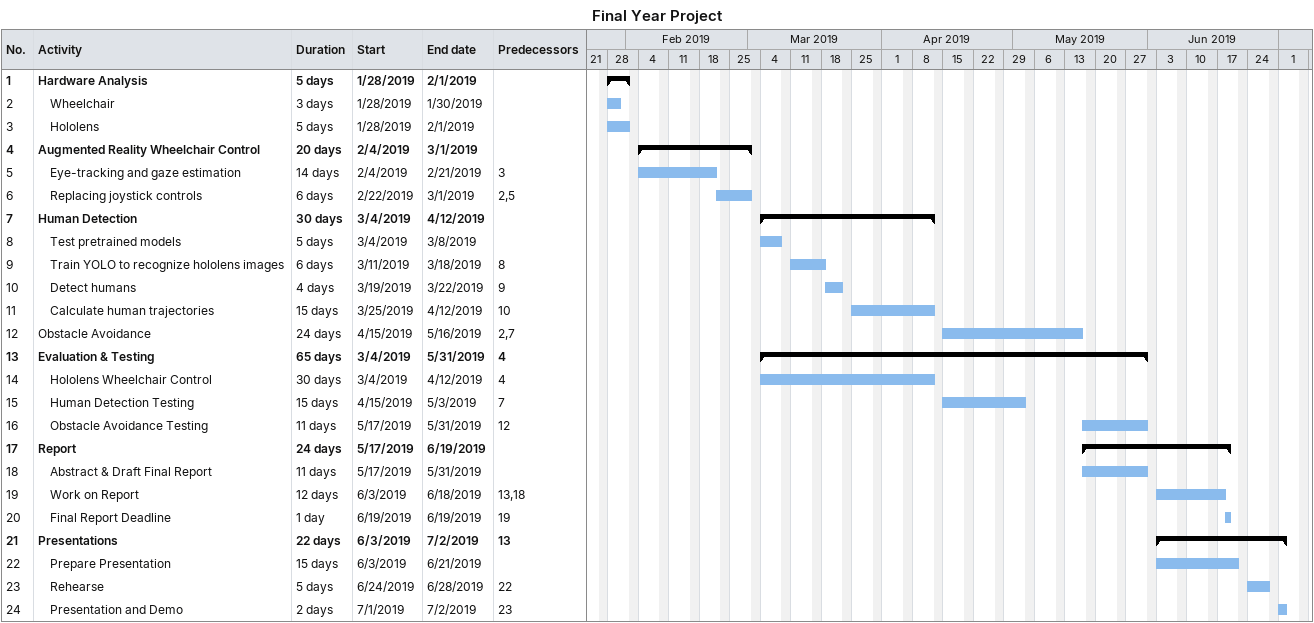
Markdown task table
Final Year Project

| ID | Level | Task | Duration | Start | Finish | Predecessors |
|---|---|---|---|---|---|---|
| 1 | 1 | **Hardware Analysis** | 5d | 2019-01-28 | 2019-02-01 |  |
| 2 | 2 | Wheelchair | 3d | 2019-01-28 | 2019-01-30 |  |
| 3 | 2 | Hololens | 5d | 2019-01-28 | 2019-02-01 |  |
| 4 | 1 | **Augmented Reality Wheelchair Control** | 20d | 2019-02-04 | 2019-03-01 |  |
| 5 | 2 | Eye-tracking and gaze estimation | 14d | 2019-02-04 | 2019-02-21 | 3 |
| 6 | 2 | Replacing joystick controls | 6d | 2019-02-22 | 2019-03-01 | 2, 5 |
| 7 | 1 | **Human Detection** | 30d | 2019-03-04 | 2019-04-12 |  |
| 8 | 2 | Test pretrained models | 5d | 2019-03-04 | 2019-03-08 |  |
| 9 | 2 | Train YOLO to recognize hololens images | 6d | 2019-03-11 | 2019-03-18 | 8 |
| 10 | 2 | Detect humans | 4d | 2019-03-19 | 2019-03-22 | 9 |
| 11 | 2 | Calculate human trajectories | 15d | 2019-03-25 | 2019-04-12 | 10 |
| 12 | 1 | Obstacle Avoidance | 24d | 2019-04-15 | 2019-05-16 | 2, 7 |
| 13 | 1 | **Evaluation & Testing** | 65d | 2019-03-04 | 2019-05-31 | 4 |
| 14 | 2 | Hololens Wheelchair Control | 30d | 2019-03-04 | 2019-04-12 | 4 |
| 15 | 2 | Human Detection Testing | 15d | 2019-04-15 | 2019-05-03 | 7 |
| 16 | 2 | Obstacle Avoidance Testing | 11d | 2019-05-17 | 2019-05-31 | 12 |
| 17 | 1 | **Report** | 24d | 2019-05-17 | 2019-06-19 |  |
| 18 | 2 | Abstract & Draft Final Report | 11d | 2019-05-17 | 2019-05-31 |  |
| 19 | 2 | Work on Report | 12d | 2019-06-03 | 2019-06-18 | 13, 18 |
| 20 | 2 | Final Report Deadline | 1d | 2019-06-19 | 2019-06-19 | 19 |
| 21 | 1 | **Presentations** | 22d | 2019-06-03 | 2019-07-02 | 13 |
| 22 | 2 | Prepare Presentation | 15d | 2019-06-03 | 2019-06-21 |  |
| 23 | 2 | Rehearse | 5d | 2019-06-24 | 2019-06-28 | 22 |
| 24 | 2 | Presentation and Demo | 2d | 2019-07-01 | 2019-07-02 | 23 |
